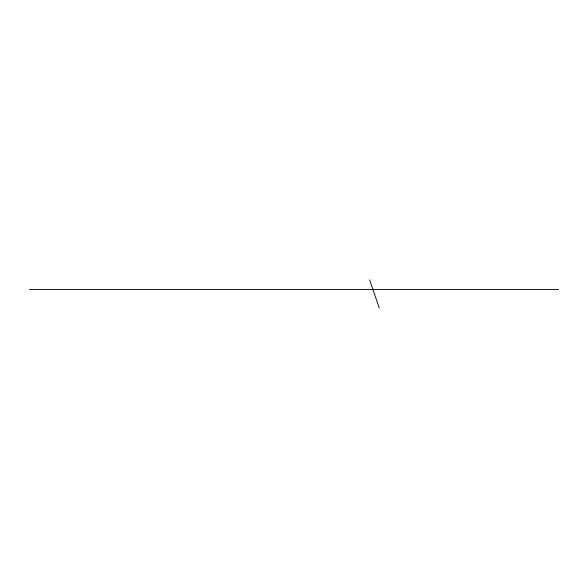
<?xml version="1.0" encoding="UTF-8"?>
<svg xmlns="http://www.w3.org/2000/svg" width="588" height="588" viewBox="0 0 588 588"><rect width="100%" height="100%" fill="white"/><g stroke="black" fill="none" stroke-linecap="round" stroke-linejoin="round"><path stroke-width="0.88" d="M29.4 289.45L558.6 289.45M369.602 279.939L379.304 308.061"/></g></svg>
